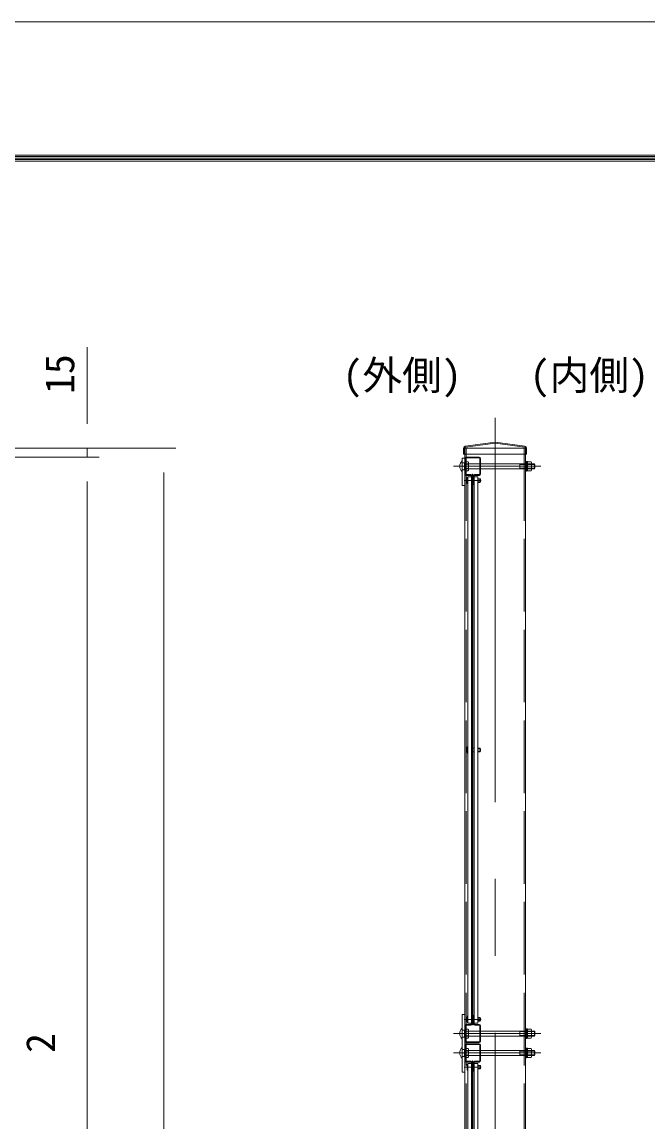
# Model space of a CAD drawing. Units: millimetres, scale not verified. Extents: x -4198 to 4202, y -2969 to 2971.
# Drawn here: x -498 to 535, y 1153 to 2971 of the extents above; entities that cross this region are included whole.
import ezdxf
from ezdxf.enums import TextEntityAlignment as Align

# ---------------------------------------------------------------- set-up
doc = ezdxf.new("R2010")
doc.units = ezdxf.units.MM
doc.header["$LTSCALE"] = 20
doc.linetypes.add('DASHED', pattern=[7.5, 6, -1.5])
doc.linetypes.add('USER1', pattern=[50.8, 31.75, -6.35, 6.35, -6.35])
for name, color, linetype, lineweight in [('0-0_D-TTL', 2, 'Continuous', 18), ('0-4_D-BMK', 2, 'USER1', 13), ('0-6_D-STR1', 1, 'Continuous', 18), ('0-7_D-STR3', 3, 'Continuous', 13), ('0-8_D-STR-DIM', 7, 'Continuous', 9), ('0-B_D-STR2', 7, 'Continuous', 9)]:
    doc.layers.add(name, color=color, linetype=linetype, lineweight=lineweight)
doc.layers.add('0-C_D-STR-TXT', color=7, linetype='Continuous')
doc.styles.add('ＭＳ ゴシック', font='')
doc.styles.get('ＭＳ ゴシック').set_extended_font_data('MS Gothic')

msp = doc.modelspace()

# ---------------------------------------------------------------- linework, layer by layer
at = {"layer": '0-0_D-TTL'}
for points in [[(-4198.28, 2970.65), (4201.72, 2970.65), (4201.72, -2969.35), (-4198.28, -2969.35)], [(-3928.28, 2750.65), (3931.72, 2750.65), (3931.72, -2749.35), (-3928.28, -2749.35)], [(-3925.78, 2748.15), (3929.22, 2748.15), (3929.22, -2746.85), (-3925.78, -2746.85)], [(-3923.28, 2745.65), (3926.72, 2745.65), (3926.72, -2744.35), (-3923.28, -2744.35)], [(-3920.78, 2743.15), (3924.22, 2743.15), (3924.22, -2741.85), (-3920.78, -2741.85)], [(-3918.28, 2740.65), (3921.72, 2740.65), (3921.72, -2739.35), (-3918.28, -2739.35)]]:
    msp.add_lwpolyline(points, close=True, dxfattribs=at)
at = {"layer": '0-4_D-BMK'}
for p, q in [((283.19, 2316.39), (283.19, -1215.11)), ((214.69, 2236.39), (358.69, 2236.39)), ((232.08, 2212.89), (260.29, 2212.89)), ((232.08, 1322.39), (260.29, 1322.39)), ((214.69, 1298.89), (358.69, 1298.89)), ((214.69, 1266.89), (358.69, 1266.89)), ((232.08, 1243.39), (260.29, 1243.39))]:
    msp.add_line(p, q, dxfattribs=at)
at = {"layer": '0-6_D-STR1'}
for p, q in [((233.96, 2269.76), (283.19, 2276.39)), ((283.19, 2276.39), (332.41, 2269.76)), ((231.19, 2266.59), (231.19, 2256.39)), ((233.19, 2256.39), (233.19, -1175.11)), ((333.19, 2256.39), (333.19, -1175.11)), ((335.19, 2266.59), (335.19, 2256.39)), ((233.19, 2248.99), (233.19, 2223.79)), ((234.39, 2244.39), (233.19, 2244.39)), ((234.39, 2248.99), (234.39, 2223.79)), ((246.19, 2250.19), (235.59, 2250.19)), ((246.19, 2250.19), (256.79, 2250.19)), ((257.99, 2248.99), (257.99, 2223.79)), ((259.19, 2244.39), (257.99, 2244.39)), ((259.19, 2248.99), (259.19, 2223.79)), ((234.39, 2228.39), (233.19, 2228.39)), ((235.59, 2222.59), (242.79, 2222.59)), ((235.59, 2221.39), (242.79, 2221.39)), ((243.99, 2220.19), (243.99, 2206.39)), ((245.19, 2220.19), (245.19, 2206.39)), ((247.19, 2220.19), (247.19, 2206.39)), ((248.39, 2220.19), (248.39, 2206.39)), ((256.79, 2222.59), (249.59, 2222.59)), ((256.79, 2221.39), (249.59, 2221.39)), ((259.19, 2228.39), (257.99, 2228.39)), ((243.99, 2216.39), (245.19, 2216.39)), ((243.99, 2209.39), (245.19, 2209.39)), ((243.99, 2206.39), (245.19, 2206.39)), ((247.19, 2216.39), (248.39, 2216.39)), ((247.19, 2209.39), (248.39, 2209.39)), ((248.39, 2206.39), (247.19, 2206.39)), ((245.19, 1315.09), (245.19, 1328.89)), ((247.19, 1315.09), (247.19, 1328.89)), ((248.39, 1328.89), (247.19, 1328.89)), ((248.39, 1315.09), (248.39, 1328.89)), ((233.19, 1286.29), (233.19, 1311.49)), ((234.39, 1311.49), (234.39, 1286.29)), ((235.59, 1313.89), (242.79, 1313.89)), ((235.59, 1312.69), (242.79, 1312.69)), ((243.99, 1325.89), (245.19, 1325.89)), ((243.99, 1318.89), (245.19, 1318.89)), ((247.19, 1325.89), (248.39, 1325.89)), ((247.19, 1318.89), (248.39, 1318.89)), ((256.79, 1313.89), (249.59, 1313.89)), ((256.79, 1312.69), (249.59, 1312.69)), ((257.99, 1311.49), (257.99, 1286.29)), ((259.19, 1286.29), (259.19, 1311.49)), ((234.39, 1306.89), (233.19, 1306.89)), ((234.39, 1290.89), (233.19, 1290.89)), ((259.19, 1306.89), (257.99, 1306.89)), ((259.19, 1290.89), (257.99, 1290.89)), ((233.19, 1279.49), (233.19, 1254.29)), ((234.39, 1274.89), (233.19, 1274.89)), ((234.39, 1279.49), (234.39, 1254.29)), ((235.59, 1285.09), (256.79, 1285.09)), ((235.59, 1283.89), (256.79, 1283.89)), ((246.19, 1280.69), (235.59, 1280.69)), ((246.19, 1280.69), (256.79, 1280.69)), ((257.99, 1279.49), (257.99, 1254.29)), ((259.19, 1274.89), (257.99, 1274.89)), ((259.19, 1279.49), (259.19, 1254.29)), ((234.39, 1258.89), (233.19, 1258.89)), ((259.19, 1258.89), (257.99, 1258.89)), ((235.59, 1253.09), (242.79, 1253.09)), ((235.59, 1251.89), (242.79, 1251.89)), ((243.99, 1250.69), (243.99, 1236.89)), ((243.99, 1246.89), (245.19, 1246.89)), ((243.99, 1239.89), (245.19, 1239.89)), ((243.99, 1236.89), (245.19, 1236.89)), ((245.19, 1250.69), (245.19, 1236.89)), ((247.19, 1250.69), (247.19, 1236.89)), ((247.19, 1246.89), (248.39, 1246.89)), ((247.19, 1239.89), (248.39, 1239.89)), ((248.39, 1236.89), (247.19, 1236.89)), ((248.39, 1250.69), (248.39, 1236.89)), ((256.79, 1253.09), (249.59, 1253.09)), ((256.79, 1251.89), (249.59, 1251.89))]:
    msp.add_line(p, q, dxfattribs=at)
at = {"layer": '0-6_D-STR1', "linetype": 'DASHED'}
for p, q in [((231.19, 2256.39), (335.19, 2256.39)), ((232.79, 2256.39), (232.79, 2266.59)), ((235.49, 2266.39), (235.49, -1175.11)), ((330.89, 2266.39), (330.89, -1175.11)), ((333.59, 2266.59), (333.59, 2256.39))]:
    msp.add_line(p, q, dxfattribs=at)
for points in [[(234.17, 2268.18), (283.19, 2274.77), (332.2, 2268.18)], [(333.19, 2256.39), (333.19, 2266.39), (233.19, 2266.39), (233.19, 2256.39)]]:
    msp.add_lwpolyline(points, dxfattribs=at)
at = {"layer": '0-6_D-STR1'}
for points in [[(256.79, 2251.39), (246.19, 2251.39), (235.59, 2251.39)], [(243.99, 1315.09), (243.99, 1328.89), (245.19, 1328.89)], [(256.79, 1281.89), (246.19, 1281.89), (235.59, 1281.89)]]:
    msp.add_lwpolyline(points, dxfattribs=at)
for centre, radius, start, end in [((234.39, 2266.59), 3.2, 97.6668, 180), ((331.99, 2266.59), 3.2, 0, 82.3332), ((235.59, 2248.99), 2.4, 90, 180), ((235.59, 2248.99), 1.2, 90, 180), ((256.79, 2248.99), 2.4, 0, 90), ((256.79, 2248.99), 1.2, 0, 90), ((235.59, 2223.79), 2.4, 180, 270), ((235.59, 2223.79), 1.2, 180, 270), ((242.79, 2220.19), 2.4, 0, 90), ((242.79, 2220.19), 1.2, 0, 90), ((249.59, 2220.19), 2.4, 90, 180), ((249.59, 2220.19), 1.2, 90, 180), ((256.79, 2223.79), 2.4, 270, 0), ((256.79, 2223.79), 1.2, 270, 0), ((235.59, 1311.49), 2.4, 90, 180), ((235.59, 1311.49), 1.2, 90, 180), ((242.79, 1315.09), 1.2, 270, 0), ((242.79, 1315.09), 2.4, 270, 0), ((249.59, 1315.09), 2.4, 180, 270), ((249.59, 1315.09), 1.2, 180, 270), ((256.79, 1311.49), 2.4, 0, 90), ((256.79, 1311.49), 1.2, 0, 90), ((235.59, 1286.29), 2.4, 180, 270), ((235.59, 1279.49), 2.4, 90, 180), ((235.59, 1286.29), 1.2, 180, 270), ((235.59, 1279.49), 1.2, 90, 180), ((256.79, 1286.29), 2.4, 270, 0), ((256.79, 1286.29), 1.2, 270, 0), ((256.79, 1279.49), 2.4, 0, 90), ((256.79, 1279.49), 1.2, 0, 90), ((235.59, 1254.29), 2.4, 180, 270), ((235.59, 1254.29), 1.2, 180, 270), ((242.79, 1250.69), 2.4, 0, 90), ((242.79, 1250.69), 1.2, 0, 90), ((249.59, 1250.69), 2.4, 90, 180), ((249.59, 1250.69), 1.2, 90, 180), ((256.79, 1254.29), 2.4, 270, 0), ((256.79, 1254.29), 1.2, 270, 0)]:
    msp.add_arc(centre, radius, start, end, dxfattribs=at)
at = {"layer": '0-6_D-STR1', "linetype": 'DASHED'}
for centre, start, end in [((234.39, 2266.59), 97.6668, 180), ((331.99, 2266.59), 0, 82.3332)]:
    msp.add_arc(centre, 1.6, start, end, dxfattribs=at)
at = {"layer": '0-7_D-STR3'}
for p, q in [((228.69, 2227.39), (228.69, 2245.39)), ((336.79, 2236.89), (334.79, 2236.89)), ((336.79, 2243.89), (336.79, 2228.89)), ((336.79, 2243.89), (342.59, 2243.89)), ((343.29, 2240.39), (336.79, 2240.39)), ((336.79, 2240.14), (342.59, 2240.14)), ((343.29, 2239.59), (336.79, 2239.59)), ((343.29, 2242.17), (343.29, 2230.62)), ((347.89, 2240.39), (343.29, 2240.39)), ((348.69, 2239.59), (343.29, 2239.59)), ((347.89, 2232.39), (347.89, 2240.39)), ((347.89, 2240.39), (348.69, 2239.59)), ((348.69, 2233.19), (348.69, 2239.59)), ((336.79, 2235.89), (334.79, 2235.89)), ((343.29, 2233.19), (336.79, 2233.19)), ((336.79, 2232.64), (342.59, 2232.64)), ((343.29, 2232.39), (336.79, 2232.39)), ((336.79, 2228.89), (342.59, 2228.89)), ((348.69, 2233.19), (343.29, 2233.19)), ((347.89, 2232.39), (343.29, 2232.39)), ((347.89, 2232.39), (348.69, 2233.19)), ((237.19, 2217.22), (237.19, 2208.56)), ((254.38, 2215.89), (258.19, 2215.89)), ((254.38, 2210.89), (259.19, 2210.89)), ((254.38, 2209.89), (258.19, 2209.89)), ((258.19, 2215.89), (258.19, 2209.89)), ((259.19, 2214.89), (258.19, 2215.89)), ((259.19, 2210.89), (258.19, 2209.89)), ((237.19, 1771.97), (237.19, 1763.31)), ((243.99, 1770.64), (245.99, 1770.64)), ((243.99, 1764.64), (245.99, 1764.64)), ((248.39, 1770.64), (246.39, 1770.64)), ((248.39, 1764.64), (246.39, 1764.64)), ((254.38, 1770.64), (258.19, 1770.64)), ((254.38, 1765.64), (259.19, 1765.64)), ((254.38, 1764.64), (258.19, 1764.64)), ((258.19, 1770.64), (258.19, 1764.64)), ((259.19, 1769.64), (258.19, 1770.64)), ((259.19, 1765.64), (258.19, 1764.64)), ((237.19, 1326.72), (237.19, 1318.06)), ((254.38, 1325.39), (258.19, 1325.39)), ((254.38, 1320.39), (259.19, 1320.39)), ((254.38, 1319.39), (258.19, 1319.39)), ((258.19, 1325.39), (258.19, 1319.39)), ((259.19, 1324.39), (258.19, 1325.39)), ((259.19, 1320.39), (258.19, 1319.39)), ((228.69, 1289.89), (228.69, 1307.89)), ((336.79, 1299.39), (334.79, 1299.39)), ((336.79, 1298.39), (334.79, 1298.39)), ((336.79, 1306.39), (336.79, 1291.39)), ((336.79, 1306.39), (342.59, 1306.39)), ((343.29, 1302.89), (336.79, 1302.89)), ((336.79, 1302.64), (342.59, 1302.64)), ((343.29, 1302.09), (336.79, 1302.09)), ((343.29, 1295.69), (336.79, 1295.69)), ((336.79, 1295.14), (342.59, 1295.14)), ((343.29, 1294.89), (336.79, 1294.89)), ((336.79, 1291.39), (342.59, 1291.39)), ((343.29, 1304.67), (343.29, 1293.12)), ((347.89, 1302.89), (343.29, 1302.89)), ((348.69, 1302.09), (343.29, 1302.09)), ((348.69, 1295.69), (343.29, 1295.69)), ((347.89, 1294.89), (343.29, 1294.89)), ((347.89, 1294.89), (347.89, 1302.89)), ((347.89, 1302.89), (348.69, 1302.09)), ((347.89, 1294.89), (348.69, 1295.69)), ((348.69, 1295.69), (348.69, 1302.09)), ((228.69, 1257.89), (228.69, 1275.89)), ((336.79, 1274.39), (336.79, 1259.39)), ((336.79, 1274.39), (342.59, 1274.39)), ((343.29, 1272.67), (343.29, 1261.12)), ((336.79, 1267.39), (334.79, 1267.39)), ((336.79, 1266.39), (334.79, 1266.39)), ((343.29, 1270.89), (336.79, 1270.89)), ((336.79, 1270.64), (342.59, 1270.64)), ((343.29, 1270.09), (336.79, 1270.09)), ((343.29, 1263.69), (336.79, 1263.69)), ((336.79, 1263.14), (342.59, 1263.14)), ((343.29, 1262.89), (336.79, 1262.89)), ((336.79, 1259.39), (342.59, 1259.39)), ((347.89, 1270.89), (343.29, 1270.89)), ((348.69, 1270.09), (343.29, 1270.09)), ((348.69, 1263.69), (343.29, 1263.69)), ((347.89, 1262.89), (343.29, 1262.89)), ((347.89, 1262.89), (347.89, 1270.89)), ((347.89, 1270.89), (348.69, 1270.09)), ((347.89, 1262.89), (348.69, 1263.69)), ((348.69, 1263.69), (348.69, 1270.09)), ((237.19, 1247.72), (237.19, 1239.06)), ((254.38, 1246.39), (258.19, 1246.39)), ((254.38, 1241.39), (259.19, 1241.39)), ((254.38, 1240.39), (258.19, 1240.39)), ((258.19, 1246.39), (258.19, 1240.39)), ((259.19, 1245.39), (258.19, 1246.39)), ((259.19, 1241.39), (258.19, 1240.39))]:
    msp.add_line(p, q, dxfattribs=at)
at = {"layer": '0-7_D-STR3', "linetype": 'DASHED'}
for p, q in [((228.69, 2242.04), (232.09, 2242.04)), ((232.09, 2242.04), (232.69, 2241)), ((232.69, 2231.78), (232.69, 2241)), ((232.69, 2240.39), (343.29, 2240.39)), ((232.69, 2240.39), (234.89, 2239.59)), ((234.39, 2243.88), (238.49, 2243.88)), ((234.39, 2240.13), (238.49, 2240.13)), ((234.89, 2232.39), (234.89, 2240.39)), ((239.19, 2242.16), (239.19, 2230.61)), ((323.69, 2232.39), (323.69, 2240.39)), ((323.69, 2239.59), (336.79, 2239.59)), ((228.69, 2230.74), (232.09, 2230.74)), ((232.09, 2230.74), (232.69, 2231.78)), ((232.69, 2232.39), (234.89, 2233.19)), ((232.69, 2232.39), (343.29, 2232.39)), ((234.39, 2232.63), (238.49, 2232.63)), ((234.39, 2228.88), (238.49, 2228.88)), ((323.69, 2233.19), (336.79, 2233.19)), ((228.69, 1304.54), (232.09, 1304.54)), ((228.69, 1293.24), (232.09, 1293.24)), ((232.09, 1304.54), (232.69, 1303.5)), ((232.09, 1293.24), (232.69, 1294.28)), ((232.69, 1294.28), (232.69, 1303.5)), ((232.69, 1302.89), (343.29, 1302.89)), ((232.69, 1302.89), (234.89, 1302.09)), ((232.69, 1294.89), (234.89, 1295.69)), ((232.69, 1294.89), (343.29, 1294.89)), ((234.39, 1306.38), (238.49, 1306.38)), ((234.39, 1302.63), (238.49, 1302.63)), ((234.39, 1295.13), (238.49, 1295.13)), ((234.39, 1291.38), (238.49, 1291.38)), ((234.89, 1294.89), (234.89, 1302.89)), ((239.19, 1304.66), (239.19, 1293.11)), ((323.69, 1294.89), (323.69, 1302.89)), ((323.69, 1302.09), (336.79, 1302.09)), ((323.69, 1295.69), (336.79, 1295.69)), ((228.69, 1272.54), (232.09, 1272.54)), ((232.09, 1272.54), (232.69, 1271.5)), ((234.39, 1274.38), (238.49, 1274.38)), ((239.19, 1272.66), (239.19, 1261.11)), ((228.69, 1261.24), (232.09, 1261.24)), ((232.09, 1261.24), (232.69, 1262.28)), ((232.69, 1262.28), (232.69, 1271.5)), ((232.69, 1270.89), (343.29, 1270.89)), ((232.69, 1270.89), (234.89, 1270.09)), ((232.69, 1262.89), (234.89, 1263.69)), ((232.69, 1262.89), (343.29, 1262.89)), ((234.39, 1270.63), (238.49, 1270.63)), ((234.39, 1263.13), (238.49, 1263.13)), ((234.39, 1259.38), (238.49, 1259.38)), ((234.89, 1262.89), (234.89, 1270.89)), ((323.69, 1262.89), (323.69, 1270.89)), ((323.69, 1270.09), (336.79, 1270.09)), ((323.69, 1263.69), (336.79, 1263.69))]:
    msp.add_line(p, q, dxfattribs=at)
at = {"layer": '0-7_D-STR3'}
for points in [[(233.19, 2204.89), (228.69, 2204.89), (228.69, 2249.89), (233.19, 2249.89)], [(333.19, 2244.39), (334.79, 2244.39), (334.79, 2228.39), (333.19, 2228.39)], [(334.79, 2228.69), (334.79, 2244.09), (336.79, 2244.09), (336.79, 2228.69)], [(237.99, 1316.14), (237.99, 2219.14), (243.99, 2219.14), (243.99, 1316.14)], [(254.38, 1316.14), (254.38, 2219.14), (248.39, 2219.14), (248.39, 1316.14)], [(228.69, 1330.39), (233.19, 1330.39), (233.19, 1235.39), (228.69, 1235.39)], [(333.19, 1306.89), (334.79, 1306.89), (334.79, 1290.89), (333.19, 1290.89)], [(334.79, 1291.19), (334.79, 1306.59), (336.79, 1306.59), (336.79, 1291.19)], [(333.19, 1274.89), (334.79, 1274.89), (334.79, 1258.89), (333.19, 1258.89)], [(334.79, 1259.19), (334.79, 1274.59), (336.79, 1274.59), (336.79, 1259.19)], [(237.99, 346.64), (237.99, 1249.64), (243.99, 1249.64), (243.99, 346.64)], [(254.38, 346.64), (254.38, 1249.64), (248.39, 1249.64), (248.39, 346.64)]]:
    msp.add_lwpolyline(points, close=True, dxfattribs=at)
for points in [[(254.38, 2214.89), (259.19, 2214.89), (259.19, 2210.89)], [(254.38, 1769.64), (259.19, 1769.64), (259.19, 1765.64)], [(254.38, 1324.39), (259.19, 1324.39), (259.19, 1320.39)], [(254.38, 1245.39), (259.19, 1245.39), (259.19, 1241.39)]]:
    msp.add_lwpolyline(points, dxfattribs=at)
for centre, radius, start, end in [((236.81, 2236.39), 12.12, 132.07502, 227.92498), ((340.44, 2242.01), 2.85, 318.83491, 41.16509), ((332.89, 2236.39), 10.39, 338.85295, 21.14705), ((238.83, 2217.22), 1.64, 120.65597, 239.34403), ((340.44, 2230.76), 2.85, 318.86505, 41.13495), ((242.77, 2212.89), 5.58, 148.86338, 211.13662), ((238.83, 2208.56), 1.64, 120.65597, 239.34403), ((238.83, 1771.97), 1.64, 120.65597, 239.34403), ((242.77, 1767.64), 5.58, 148.86338, 211.13662), ((238.83, 1763.31), 1.64, 120.65597, 239.34403), ((238.83, 1326.72), 1.64, 120.65597, 239.34403), ((242.77, 1322.39), 5.58, 148.86338, 211.13662), ((238.83, 1318.06), 1.64, 120.65597, 239.34403), ((236.81, 1298.89), 12.12, 132.07502, 227.92498), ((340.44, 1304.51), 2.85, 318.83491, 41.16509), ((332.89, 1298.89), 10.39, 338.85295, 21.14705), ((340.44, 1293.26), 2.85, 318.86505, 41.13495), ((236.81, 1266.89), 12.12, 132.07502, 227.92498), ((340.44, 1272.51), 2.85, 318.83491, 41.16509), ((332.89, 1266.89), 10.39, 338.85295, 21.14705), ((340.44, 1261.26), 2.85, 318.86505, 41.13495), ((238.83, 1247.72), 1.64, 120.65597, 239.34403), ((242.77, 1243.39), 5.58, 148.86338, 211.13662), ((238.83, 1239.06), 1.64, 120.65597, 239.34403)]:
    msp.add_arc(centre, radius, start, end, dxfattribs=at)
at = {"layer": '0-7_D-STR3', "linetype": 'DASHED'}
for centre, radius, start, end in [((225.69, 2239.21), 7, 336.18668, 23.81332), ((225.74, 2233.56), 6.95, 336.0128, 23.9872), ((236.34, 2242.01), 2.85, 318.83491, 41.16509), ((228.79, 2236.38), 10.39, 338.85295, 21.14705), ((236.34, 2230.76), 2.85, 318.86505, 41.13495), ((225.69, 1301.71), 7, 336.18668, 23.81332), ((225.74, 1296.06), 6.95, 336.0128, 23.9872), ((236.34, 1304.51), 2.85, 318.83491, 41.16509), ((228.79, 1298.88), 10.39, 338.85295, 21.14705), ((236.34, 1293.26), 2.85, 318.86505, 41.13495), ((225.69, 1269.71), 7, 336.18668, 23.81332), ((236.34, 1272.51), 2.85, 318.83491, 41.16509), ((225.74, 1264.06), 6.95, 336.0128, 23.9872), ((228.79, 1266.88), 10.39, 338.85295, 21.14705), ((236.34, 1261.26), 2.85, 318.86505, 41.13495)]:
    msp.add_arc(centre, radius, start, end, dxfattribs=at)
at = {"layer": '0-8_D-STR-DIM'}
for p, q in [((-390.48, 2306.39), (-390.48, 2433.21)), ((-1223.68, 2266.39), (-370.48, 2266.39)), ((-1223.68, 2266.39), (-243.89, 2266.39)), ((-390.48, 2251.39), (-390.48, 2266.39)), ((-773.68, 2251.39), (-370.48, 2251.39)), ((-773.68, 2251.39), (-370.48, 2251.39)), ((-263.89, -1135.11), (-263.89, 2226.39)), ((-390.48, -635.11), (-390.48, 2211.39)), ((-390.48, 2211.39), (-390.48, 2171.39))]:
    msp.add_line(p, q, dxfattribs=at)
at = {"layer": '0-B_D-STR2'}
msp.add_line((245.99, 1313.14), (246.39, 1313.14), dxfattribs=at)
for points in [[(245.99, 1313.14), (245.99, 2223.14), (246.39, 2223.14), (246.39, 1313.14)], [(245.99, 343.64), (245.99, 1253.64), (246.39, 1253.64), (246.39, 343.64)]]:
    msp.add_lwpolyline(points, dxfattribs=at)

# ---------------------------------------------------------------- texts
at = {"layer": '0-8_D-STR-DIM', "style": 'ＭＳ ゴシック'}
for s, p in [('15', (-397.22, 2356.05)), ('2', (-428.79, 1266.91))]:
    msp.add_text(s, height=48.09, rotation=90, dxfattribs=at).set_placement(p, align=Align.BOTTOM_LEFT)
at = {"layer": '0-C_D-STR-TXT', "style": 'ＭＳ ゴシック'}
for s, p in [('(外側)', (31.32, 2348.41)), ('(内側)', (340.36, 2348.41))]:
    msp.add_text(s, height=48.09, dxfattribs=at).set_placement(p, align=Align.BOTTOM_LEFT)

doc.saveas('drawing.dxf')
